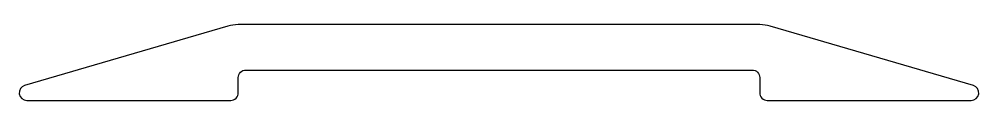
# Model space of a CAD drawing. Extents: x 141.2 to 166.6, y 219.7 to 221.7.
import ezdxf

# ---------------------------------------------------------------- set-up
doc = ezdxf.new("R2010")
doc.units = 0
doc.header["$LTSCALE"] = 15
doc.layers.add('_', color=7, linetype='CONTINUOUS')

msp = doc.modelspace()

# ---------------------------------------------------------------- linework, layer by layer
at = {"layer": '_', "color": 0, "linetype": 'CONTINUOUS', "flags": 128}
msp.add_lwpolyline([(166.45, 219.683, 0.867245), (166.506, 220.075), (161.129, 221.643, 0.070951), (160.85, 221.683), (147.049, 221.683, 0.070951), (146.77, 221.643), (141.393, 220.075, 0.867245), (141.449, 219.683), (146.849, 219.683, 0.414214), (147.049, 219.883), (147.049, 220.283, -0.414214), (147.249, 220.483), (160.65, 220.483, -0.414214), (160.85, 220.283), (160.85, 219.883, 0.414214), (161.05, 219.683)], format="xyb", close=True, dxfattribs=at)

doc.saveas('drawing.dxf')
